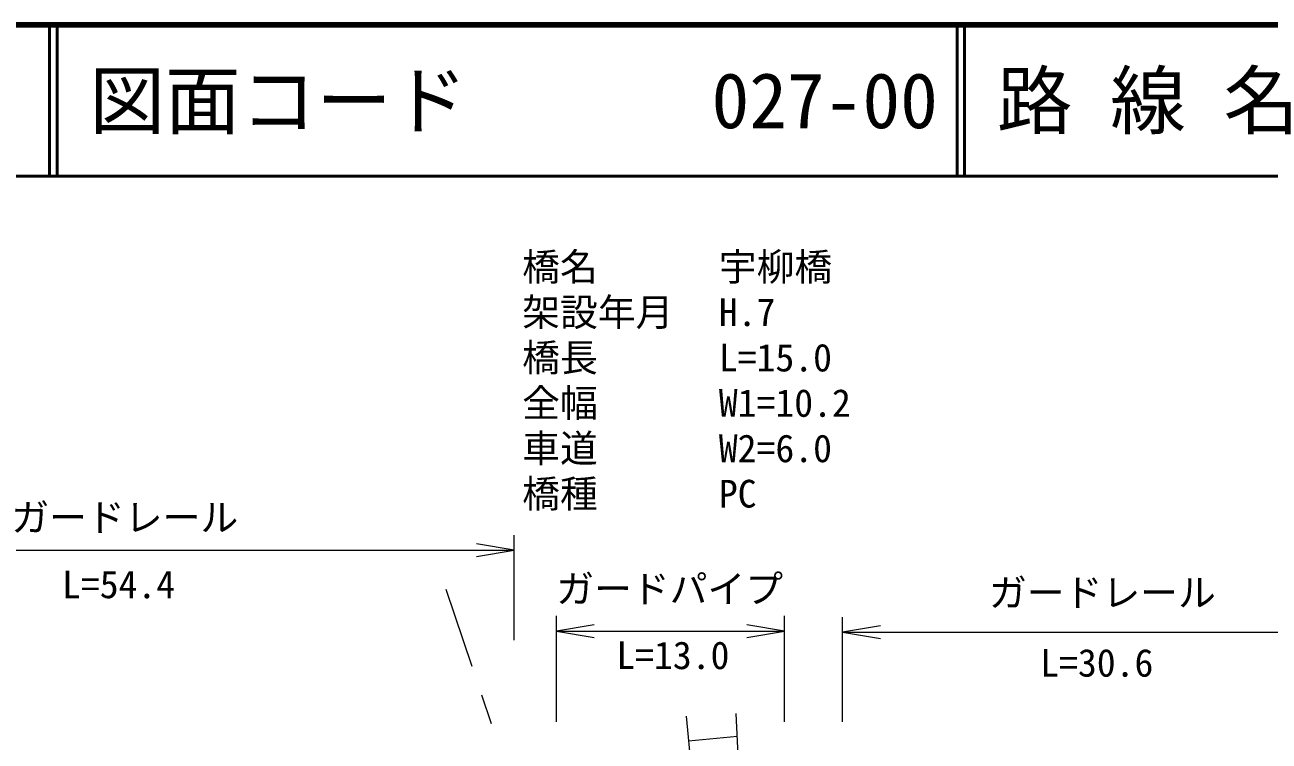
# Model space of a CAD drawing. Units: millimetres, scale not verified. Extents: x 40000 to 680000, y 20000 to 380000.
# Drawn here: x 116120 to 198384, y 332640 to 380000 of the extents above; entities that cross this region are included whole.
import ezdxf
from ezdxf.enums import TextEntityAlignment as Align

# ---------------------------------------------------------------- set-up
doc = ezdxf.new("R2010")
doc.units = ezdxf.units.MM
doc.header["$LTSCALE"] = 1000
for name, color, linetype, lineweight in [('M-BMK-HTXT', 7, 'Continuous', 13), ('M-STR-HTXT', 7, 'Continuous', 13), ('M-TTL', 2, 'Continuous', 140), ('M-TTL-LINE', 7, 'Continuous', 50), ('M-WORK', 1, 'Continuous', 13)]:
    doc.layers.add(name, color=color, linetype=linetype, lineweight=lineweight)
doc.layers.add('M-TTL-TXT', color=7, linetype='Continuous')
doc.styles.add('ＭＳ ゴシック', font='')
doc.styles.get('ＭＳ ゴシック').set_extended_font_data('MS Gothic')

# ---------------------------------------------------------------- blocks, each defined once
blk = doc.blocks.new('open_arrow')
at = {"color": 0, "linetype": 'Continuous', "lineweight": -2}
blk.add_lwpolyline([(7.5, 1.25), (0, 0), (7.5, -1.25)], dxfattribs=at)

msp = doc.modelspace()

# ---------------------------------------------------------------- linework, layer by layer
at = {"layer": 'M-BMK-HTXT'}
for p, q in [((143952, 342690), (145667, 337600)), ((146306, 335705), (146945, 333809))]:
    msp.add_line(p, q, dxfattribs=at)
at = {"layer": 'M-STR-HTXT'}
for p, q in [((148476, 339321), (148476, 346258)), ((96502, 345258), (148476, 345258)), ((151268, 333918), (151268, 340913)), ((166349, 333918), (166349, 340913)), ((170185, 333918), (170185, 340845)), ((151268, 339913), (166349, 339913)), ((170185, 339845), (203115, 339845))]:
    msp.add_line(p, q, dxfattribs=at)
at = {"layer": 'M-TTL'}
msp.add_line((680000, 380000), (40000, 380000), dxfattribs=at)
at = {"layer": 'M-TTL-LINE'}
for p, q in [((117750, 380000), (117750, 370000)), ((118250, 380000), (118250, 370000)), ((177750, 380000), (177750, 370000)), ((178250, 380000), (178250, 370000)), ((40000, 370000), (680000, 370000))]:
    msp.add_line(p, q, dxfattribs=at)
at = {"layer": 'M-WORK'}
for p, q in [((159839, 334283), (160894, 323130)), ((163678, 323689), (163158, 334470)), ((159993, 332655), (163231, 332961))]:
    msp.add_line(p, q, dxfattribs=at)

# ---------------------------------------------------------------- block references
at = {"layer": 'M-STR-HTXT', "xscale": 333, "yscale": 333, "rotation": 180}
for p in [(148476, 345258), (166349, 339913)]:
    msp.add_blockref('open_arrow', p, dxfattribs=at)
at = {"layer": 'M-STR-HTXT', "xscale": 333, "yscale": 333}
for p in [(151268, 339913), (170185, 339845)]:
    msp.add_blockref('open_arrow', p, dxfattribs=at)

# ---------------------------------------------------------------- texts
at = {"layer": 'M-STR-HTXT', "style": 'ＭＳ ゴシック'}
for s, p in [('橋名', (149000, 364000)), ('宇柳橋', (162000, 364000)), ('架設年月', (149000, 361000)), ('H.7', (162000, 361000)), ('橋長', (149000, 358000)), ('L=15.0', (162000, 358000)), ('全幅', (149000, 355000)), ('W1=10.2', (162000, 355000)), ('車道', (149000, 352000)), ('W2=6.0', (162000, 352000)), ('橋種', (149000, 349000)), ('PC', (162000, 349000))]:
    msp.add_text(s, height=1833, dxfattribs=at).set_placement(p, align=Align.MIDDLE_LEFT)
for s, p in [('ガードレール', (122725, 347432)), ('ガードパイプ', (158750, 342710)), ('ガードレール', (187363, 342457))]:
    msp.add_text(s, height=1833, dxfattribs=at).set_placement(p, align=Align.MIDDLE_CENTER)
for s, p in [('L=54.4', (122316, 341538)), ('L=13.0', (158961, 336852)), ('L=30.6', (186989, 336352))]:
    msp.add_text(s, height=1833, dxfattribs=at).set_placement(p, align=Align.BOTTOM_CENTER)
at = {"layer": 'M-TTL-TXT', "style": 'ＭＳ ゴシック'}
for s, p in [('図面コード', (120380, 375000)), ('027-00', (161521, 375000)), ('路 線 名', (180380, 375000))]:
    msp.add_text(s, height=3666, dxfattribs=at).set_placement(p, align=Align.MIDDLE_LEFT)

doc.saveas('drawing.dxf')
